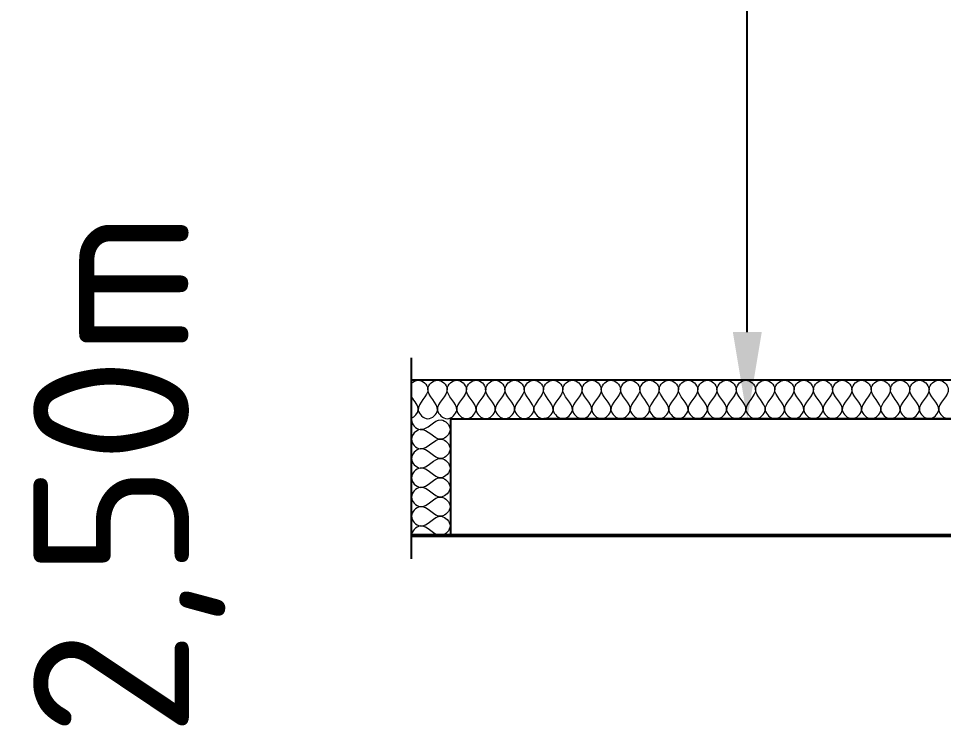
# Model space of a CAD drawing. Header units: metres. Extents: x 125 to 1179, y 511 to 749.
# Drawn here: x 495.69 to 522.39, y 522.35 to 542.75 of the extents above; entities that cross this region are included whole.
import ezdxf

# ---------------------------------------------------------------- set-up
doc = ezdxf.new("R2010")
doc.units = ezdxf.units.M
doc.layers.add('machine room', color=7, linetype='Continuous')
doc.layers.add('Text18', color=8, linetype='Continuous', lineweight=18)
doc.styles.get("Standard").update_dxf_attribs({"font": 'arial.ttf'})
doc.dimstyles.new('ISO-25', dxfattribs={"dimtxt": 2.5, "dimasz": 2.5, "dimexe": 1.25, "dimexo": 0.625, "dimtad": 1, "dimtxsty": 'Standard', "dimcen": 2.5, "dimadec": 0, "dimazin": 0, "dimtfac": 1, "dimtmove": 0, "dimatfit": 3, "dimfxl": 1, "dimarcsym": 0})

# ---------------------------------------------------------------- blocks, each defined once
blk = doc.blocks.new('*D6')
at = {"layer": 'Defpoints', "color": 0, "transparency": 16777216}
for p in [(531.759, 543.683), (339.624, 532.324), (531.759, 532.324)]:
    blk.add_point(p, dxfattribs=at)
at = {"layer": 'machine room', "color": 0, "lineweight": -2, "transparency": 16777216}
for p, q in [((339.624, 532.949), (339.624, 544.933)), ((531.759, 532.949), (531.759, 544.933)), ((342.124, 543.683), (529.259, 543.683))]:
    blk.add_line(p, q, dxfattribs=at)
at = {"layer": 'machine room', "color": 0, "transparency": 16777216}
for points in [[(342.124, 544.1), (342.124, 543.267), (339.624, 543.683)], [(529.259, 544.1), (529.259, 543.267), (531.759, 543.683)]]:
    blk.add_solid(points, dxfattribs=at)
at = {"layer": 'machine room', "color": 0, "transparency": 16777216, "insert": (435.692, 547.308), "char_height": 2.5, "attachment_point": 5}
blk.add_mtext('{\\fISOCPEUR|b0|i0|c0|p34;\\H2x;19,21}', dxfattribs=at)
blk = doc.blocks.new('*D7')
at = {"layer": 'Defpoints', "color": 0, "transparency": 16777216}
for p in [(508.158, 696.369), (516.726, 696.369), (508.158, 531.2)]:
    blk.add_point(p, dxfattribs=at)
at = {"layer": 'machine room', "color": 0, "lineweight": -2, "transparency": 16777216}
for p, q in [((508.783, 696.369), (517.976, 696.369)), ((516.726, 533.7), (516.726, 693.869)), ((508.783, 531.2), (517.976, 531.2))]:
    blk.add_line(p, q, dxfattribs=at)
at = {"layer": 'machine room', "color": 0, "transparency": 16777216}
for points in [[(516.309, 693.869), (517.143, 693.869), (516.726, 696.369)], [(516.309, 533.7), (517.143, 533.7), (516.726, 531.2)]]:
    blk.add_solid(points, dxfattribs=at)
at = {"layer": 'machine room', "color": 0, "transparency": 16777216, "insert": (513.101, 613.784), "char_height": 2.5, "attachment_point": 5, "rotation": 90}
blk.add_mtext('{\\fISOCPEUR|b0|i0|c0|p34;\\H2x;16,52m}', dxfattribs=at)

msp = doc.modelspace()

# ---------------------------------------------------------------- linework, layer by layer
for p, q in [((507.034, 527.16), (507.034, 532.962)), ((507.034, 532.324), (531.197, 532.324)), ((508.158, 531.2), (508.158, 527.829)), ((508.158, 531.2), (532.321, 531.2)), ((732.321, 531.2), (510.855, 531.2))]:
    msp.add_line(p, q)
at = {"lineweight": 50}
for p, q in [((535.692, 527.829), (507.034, 527.829)), ((509.731, 527.829), (735.692, 527.829))]:
    msp.add_line(p, q, dxfattribs=at)
at = {"layer": 'Text18', "color": 0, "ltscale": 0.5}
for points, knots in [([(507.034, 532.221), (507.087, 532.275), (507.288, 532.383), (507.726, 531.948), (507.005, 531.564), (507.382, 531.201), (507.506, 531.2)], [2.3719, 2.3719, 2.3719, 2.3719, 2.553667, 2.890008, 3.49416, 3.830501, 3.830501, 3.830501, 3.830501]), ([(507.506, 532.062), (507.523, 532.182), (507.784, 532.443), (508.282, 531.948), (507.561, 531.564), (507.938, 531.201), (508.063, 531.2)], [2.217326, 2.217326, 2.217326, 2.217326, 2.553667, 2.890008, 3.49416, 3.830501, 3.830501, 3.830501, 3.830501]), ([(508.063, 532.062), (508.079, 532.182), (508.341, 532.443), (508.838, 531.948), (508.117, 531.564), (508.494, 531.201), (508.619, 531.2)], [2.217326, 2.217326, 2.217326, 2.217326, 2.553667, 2.890008, 3.49416, 3.830501, 3.830501, 3.830501, 3.830501]), ([(508.619, 532.062), (508.636, 532.182), (508.897, 532.443), (509.394, 531.948), (508.674, 531.564), (509.051, 531.201), (509.175, 531.2)], [2.217326, 2.217326, 2.217326, 2.217326, 2.553667, 2.890008, 3.49416, 3.830501, 3.830501, 3.830501, 3.830501]), ([(509.175, 532.062), (509.192, 532.182), (509.453, 532.443), (509.951, 531.948), (509.23, 531.564), (509.607, 531.201), (509.732, 531.2)], [2.217326, 2.217326, 2.217326, 2.217326, 2.553667, 2.890008, 3.49416, 3.830501, 3.830501, 3.830501, 3.830501]), ([(509.732, 532.062), (509.748, 532.182), (510.01, 532.443), (510.507, 531.948), (509.786, 531.564), (510.163, 531.201), (510.288, 531.2)], [2.217326, 2.217326, 2.217326, 2.217326, 2.553667, 2.890008, 3.49416, 3.830501, 3.830501, 3.830501, 3.830501]), ([(510.288, 532.062), (510.305, 532.182), (510.566, 532.443), (511.063, 531.948), (510.343, 531.564), (510.72, 531.201), (510.844, 531.2)], [2.217326, 2.217326, 2.217326, 2.217326, 2.553667, 2.890008, 3.49416, 3.830501, 3.830501, 3.830501, 3.830501]), ([(510.844, 532.062), (510.861, 532.182), (511.122, 532.443), (511.62, 531.948), (510.899, 531.564), (511.276, 531.201), (511.401, 531.2)], [2.217326, 2.217326, 2.217326, 2.217326, 2.553667, 2.890008, 3.49416, 3.830501, 3.830501, 3.830501, 3.830501]), ([(511.401, 532.062), (511.417, 532.182), (511.679, 532.443), (512.176, 531.948), (511.455, 531.564), (511.832, 531.201), (511.957, 531.2)], [2.217326, 2.217326, 2.217326, 2.217326, 2.553667, 2.890008, 3.49416, 3.830501, 3.830501, 3.830501, 3.830501]), ([(511.957, 532.062), (511.974, 532.182), (512.235, 532.443), (512.732, 531.948), (512.012, 531.564), (512.389, 531.201), (512.513, 531.2)], [2.217326, 2.217326, 2.217326, 2.217326, 2.553667, 2.890008, 3.49416, 3.830501, 3.830501, 3.830501, 3.830501]), ([(512.513, 532.062), (512.53, 532.182), (512.791, 532.443), (513.289, 531.948), (512.568, 531.564), (512.945, 531.201), (513.07, 531.2)], [2.217326, 2.217326, 2.217326, 2.217326, 2.553667, 2.890008, 3.49416, 3.830501, 3.830501, 3.830501, 3.830501]), ([(513.07, 532.062), (513.086, 532.182), (513.348, 532.443), (513.845, 531.948), (513.124, 531.564), (513.501, 531.201), (513.626, 531.2)], [2.217326, 2.217326, 2.217326, 2.217326, 2.553667, 2.890008, 3.49416, 3.830501, 3.830501, 3.830501, 3.830501]), ([(513.626, 532.062), (513.643, 532.182), (513.904, 532.443), (514.401, 531.948), (513.681, 531.564), (514.058, 531.201), (514.182, 531.2)], [2.217326, 2.217326, 2.217326, 2.217326, 2.553667, 2.890008, 3.49416, 3.830501, 3.830501, 3.830501, 3.830501]), ([(514.182, 532.062), (514.199, 532.182), (514.46, 532.443), (514.958, 531.948), (514.237, 531.564), (514.614, 531.201), (514.739, 531.2)], [2.217326, 2.217326, 2.217326, 2.217326, 2.553667, 2.890008, 3.49416, 3.830501, 3.830501, 3.830501, 3.830501]), ([(514.739, 532.062), (514.755, 532.182), (515.017, 532.443), (515.514, 531.948), (514.793, 531.564), (515.17, 531.201), (515.295, 531.2)], [2.217326, 2.217326, 2.217326, 2.217326, 2.553667, 2.890008, 3.49416, 3.830501, 3.830501, 3.830501, 3.830501]), ([(515.295, 532.062), (515.312, 532.182), (515.573, 532.443), (516.07, 531.948), (515.35, 531.564), (515.727, 531.201), (515.851, 531.2)], [2.217326, 2.217326, 2.217326, 2.217326, 2.553667, 2.890008, 3.49416, 3.830501, 3.830501, 3.830501, 3.830501]), ([(515.851, 532.062), (515.868, 532.182), (516.129, 532.443), (516.627, 531.948), (515.906, 531.564), (516.283, 531.201), (516.408, 531.2)], [2.217326, 2.217326, 2.217326, 2.217326, 2.553667, 2.890008, 3.49416, 3.830501, 3.830501, 3.830501, 3.830501]), ([(516.408, 532.062), (516.424, 532.182), (516.686, 532.443), (517.183, 531.948), (516.462, 531.564), (516.839, 531.201), (516.964, 531.2)], [2.217326, 2.217326, 2.217326, 2.217326, 2.553667, 2.890008, 3.49416, 3.830501, 3.830501, 3.830501, 3.830501]), ([(516.964, 532.062), (516.981, 532.182), (517.242, 532.443), (517.739, 531.948), (517.019, 531.564), (517.396, 531.201), (517.52, 531.2)], [2.217326, 2.217326, 2.217326, 2.217326, 2.553667, 2.890008, 3.49416, 3.830501, 3.830501, 3.830501, 3.830501]), ([(517.52, 532.062), (517.537, 532.182), (517.798, 532.443), (518.296, 531.948), (517.575, 531.564), (517.952, 531.201), (518.077, 531.2)], [2.217326, 2.217326, 2.217326, 2.217326, 2.553667, 2.890008, 3.49416, 3.830501, 3.830501, 3.830501, 3.830501]), ([(518.077, 532.062), (518.093, 532.182), (518.355, 532.443), (518.852, 531.948), (518.131, 531.564), (518.508, 531.201), (518.633, 531.2)], [2.217326, 2.217326, 2.217326, 2.217326, 2.553667, 2.890008, 3.49416, 3.830501, 3.830501, 3.830501, 3.830501]), ([(518.633, 532.062), (518.65, 532.182), (518.911, 532.443), (519.408, 531.948), (518.688, 531.564), (519.065, 531.201), (519.189, 531.2)], [2.217326, 2.217326, 2.217326, 2.217326, 2.553667, 2.890008, 3.49416, 3.830501, 3.830501, 3.830501, 3.830501]), ([(519.189, 532.062), (519.206, 532.182), (519.467, 532.443), (519.965, 531.948), (519.244, 531.564), (519.621, 531.201), (519.746, 531.2)], [2.217326, 2.217326, 2.217326, 2.217326, 2.553667, 2.890008, 3.49416, 3.830501, 3.830501, 3.830501, 3.830501]), ([(519.746, 532.062), (519.762, 532.182), (520.024, 532.443), (520.521, 531.948), (519.8, 531.564), (520.177, 531.201), (520.302, 531.2)], [2.217326, 2.217326, 2.217326, 2.217326, 2.553667, 2.890008, 3.49416, 3.830501, 3.830501, 3.830501, 3.830501]), ([(520.302, 532.062), (520.318, 532.182), (520.58, 532.443), (521.077, 531.948), (520.357, 531.564), (520.733, 531.201), (520.858, 531.2)], [2.217326, 2.217326, 2.217326, 2.217326, 2.553667, 2.890008, 3.49416, 3.830501, 3.830501, 3.830501, 3.830501]), ([(520.858, 532.062), (520.875, 532.182), (521.136, 532.443), (521.634, 531.948), (520.913, 531.564), (521.29, 531.201), (521.414, 531.2)], [2.217326, 2.217326, 2.217326, 2.217326, 2.553667, 2.890008, 3.49416, 3.830501, 3.830501, 3.830501, 3.830501]), ([(521.414, 532.062), (521.431, 532.182), (521.692, 532.443), (522.19, 531.948), (521.469, 531.564), (521.846, 531.201), (521.971, 531.2)], [2.217326, 2.217326, 2.217326, 2.217326, 2.553667, 2.890008, 3.49416, 3.830501, 3.830501, 3.830501, 3.830501]), ([(521.971, 532.062), (521.987, 532.182), (522.249, 532.443), (522.746, 531.948), (522.026, 531.564), (522.402, 531.201), (522.527, 531.2)], [2.217326, 2.217326, 2.217326, 2.217326, 2.553667, 2.890008, 3.49416, 3.830501, 3.830501, 3.830501, 3.830501]), ([(507.506, 531.2), (507.637, 531.201), (508.003, 531.564), (507.477, 531.847), (507.506, 532.062)], [1.2768335, 1.2768335, 1.2768335, 1.2768335, 1.6131741, 2.2173264, 2.2173264, 2.2173264, 2.2173264]), ([(508.063, 531.2), (508.193, 531.201), (508.559, 531.564), (508.033, 531.847), (508.063, 532.062)], [1.2768335, 1.2768335, 1.2768335, 1.2768335, 1.6131741, 2.2173264, 2.2173264, 2.2173264, 2.2173264]), ([(508.619, 531.2), (508.75, 531.201), (509.115, 531.564), (508.589, 531.847), (508.619, 532.062)], [1.2768335, 1.2768335, 1.2768335, 1.2768335, 1.6131741, 2.2173264, 2.2173264, 2.2173264, 2.2173264]), ([(509.175, 531.2), (509.306, 531.201), (509.672, 531.564), (509.145, 531.847), (509.175, 532.062)], [1.2768335, 1.2768335, 1.2768335, 1.2768335, 1.6131741, 2.2173264, 2.2173264, 2.2173264, 2.2173264]), ([(509.732, 531.2), (509.862, 531.201), (510.228, 531.564), (509.702, 531.847), (509.732, 532.062)], [1.2768335, 1.2768335, 1.2768335, 1.2768335, 1.6131741, 2.2173264, 2.2173264, 2.2173264, 2.2173264]), ([(510.288, 531.2), (510.419, 531.201), (510.784, 531.564), (510.258, 531.847), (510.288, 532.062)], [1.2768335, 1.2768335, 1.2768335, 1.2768335, 1.6131741, 2.2173264, 2.2173264, 2.2173264, 2.2173264]), ([(510.844, 531.2), (510.975, 531.201), (511.341, 531.564), (510.814, 531.847), (510.844, 532.062)], [1.2768335, 1.2768335, 1.2768335, 1.2768335, 1.6131741, 2.2173264, 2.2173264, 2.2173264, 2.2173264]), ([(511.401, 531.2), (511.531, 531.201), (511.897, 531.564), (511.371, 531.847), (511.401, 532.062)], [1.2768335, 1.2768335, 1.2768335, 1.2768335, 1.6131741, 2.2173264, 2.2173264, 2.2173264, 2.2173264]), ([(511.957, 531.2), (512.088, 531.201), (512.453, 531.564), (511.927, 531.847), (511.957, 532.062)], [1.2768335, 1.2768335, 1.2768335, 1.2768335, 1.6131741, 2.2173264, 2.2173264, 2.2173264, 2.2173264]), ([(512.513, 531.2), (512.644, 531.201), (513.01, 531.564), (512.483, 531.847), (512.513, 532.062)], [1.2768335, 1.2768335, 1.2768335, 1.2768335, 1.6131741, 2.2173264, 2.2173264, 2.2173264, 2.2173264]), ([(513.07, 531.2), (513.2, 531.201), (513.566, 531.564), (513.04, 531.847), (513.07, 532.062)], [1.2768335, 1.2768335, 1.2768335, 1.2768335, 1.6131741, 2.2173264, 2.2173264, 2.2173264, 2.2173264]), ([(513.626, 531.2), (513.757, 531.201), (514.122, 531.564), (513.596, 531.847), (513.626, 532.062)], [1.2768335, 1.2768335, 1.2768335, 1.2768335, 1.6131741, 2.2173264, 2.2173264, 2.2173264, 2.2173264]), ([(514.182, 531.2), (514.313, 531.201), (514.679, 531.564), (514.152, 531.847), (514.182, 532.062)], [1.2768335, 1.2768335, 1.2768335, 1.2768335, 1.6131741, 2.2173264, 2.2173264, 2.2173264, 2.2173264]), ([(514.739, 531.2), (514.869, 531.201), (515.235, 531.564), (514.709, 531.847), (514.739, 532.062)], [1.2768335, 1.2768335, 1.2768335, 1.2768335, 1.6131741, 2.2173264, 2.2173264, 2.2173264, 2.2173264]), ([(515.295, 531.2), (515.426, 531.201), (515.791, 531.564), (515.265, 531.847), (515.295, 532.062)], [1.2768335, 1.2768335, 1.2768335, 1.2768335, 1.6131741, 2.2173264, 2.2173264, 2.2173264, 2.2173264]), ([(515.851, 531.2), (515.982, 531.201), (516.348, 531.564), (515.821, 531.847), (515.851, 532.062)], [1.2768335, 1.2768335, 1.2768335, 1.2768335, 1.6131741, 2.2173264, 2.2173264, 2.2173264, 2.2173264]), ([(516.408, 531.2), (516.538, 531.201), (516.904, 531.564), (516.378, 531.847), (516.408, 532.062)], [1.2768335, 1.2768335, 1.2768335, 1.2768335, 1.6131741, 2.2173264, 2.2173264, 2.2173264, 2.2173264]), ([(516.964, 531.2), (517.095, 531.201), (517.46, 531.564), (516.934, 531.847), (516.964, 532.062)], [1.2768335, 1.2768335, 1.2768335, 1.2768335, 1.6131741, 2.2173264, 2.2173264, 2.2173264, 2.2173264]), ([(517.52, 531.2), (517.651, 531.201), (518.017, 531.564), (517.49, 531.847), (517.52, 532.062)], [1.2768335, 1.2768335, 1.2768335, 1.2768335, 1.6131741, 2.2173264, 2.2173264, 2.2173264, 2.2173264]), ([(518.077, 531.2), (518.207, 531.201), (518.573, 531.564), (518.047, 531.847), (518.077, 532.062)], [1.2768335, 1.2768335, 1.2768335, 1.2768335, 1.6131741, 2.2173264, 2.2173264, 2.2173264, 2.2173264]), ([(518.633, 531.2), (518.764, 531.201), (519.129, 531.564), (518.603, 531.847), (518.633, 532.062)], [1.2768335, 1.2768335, 1.2768335, 1.2768335, 1.6131741, 2.2173264, 2.2173264, 2.2173264, 2.2173264]), ([(519.189, 531.2), (519.32, 531.201), (519.686, 531.564), (519.159, 531.847), (519.189, 532.062)], [1.2768335, 1.2768335, 1.2768335, 1.2768335, 1.6131741, 2.2173264, 2.2173264, 2.2173264, 2.2173264]), ([(519.746, 531.2), (519.876, 531.201), (520.242, 531.564), (519.716, 531.847), (519.746, 532.062)], [1.2768335, 1.2768335, 1.2768335, 1.2768335, 1.6131741, 2.2173264, 2.2173264, 2.2173264, 2.2173264]), ([(520.302, 531.2), (520.433, 531.201), (520.798, 531.564), (520.272, 531.847), (520.302, 532.062)], [1.2768335, 1.2768335, 1.2768335, 1.2768335, 1.6131741, 2.2173264, 2.2173264, 2.2173264, 2.2173264]), ([(520.858, 531.2), (520.989, 531.201), (521.354, 531.564), (520.828, 531.847), (520.858, 532.062)], [1.2768335, 1.2768335, 1.2768335, 1.2768335, 1.6131741, 2.2173264, 2.2173264, 2.2173264, 2.2173264]), ([(521.414, 531.2), (521.545, 531.201), (521.911, 531.564), (521.385, 531.847), (521.414, 532.062)], [1.2768335, 1.2768335, 1.2768335, 1.2768335, 1.6131741, 2.2173264, 2.2173264, 2.2173264, 2.2173264]), ([(521.971, 531.2), (522.102, 531.201), (522.467, 531.564), (521.941, 531.847), (521.971, 532.062)], [1.2768335, 1.2768335, 1.2768335, 1.2768335, 1.6131741, 2.2173264, 2.2173264, 2.2173264, 2.2173264]), ([(507.034, 531.218), (507.132, 531.257), (507.334, 531.499), (507.123, 531.705), (507.034, 531.829)], [1.3499971, 1.3499971, 1.3499971, 1.3499971, 1.6131741, 1.9888425, 1.9888425, 1.9888425, 1.9888425]), ([(507.034, 531.167), (507.036, 531.036), (507.398, 530.671), (507.681, 531.197), (507.897, 531.167)], [1.2768335, 1.2768335, 1.2768335, 1.2768335, 1.6131741, 2.2173264, 2.2173264, 2.2173264, 2.2173264]), ([(507.897, 531.167), (508.017, 531.151), (508.277, 530.889), (507.782, 530.392), (507.399, 531.112), (507.035, 530.736), (507.034, 530.611)], [2.217326, 2.217326, 2.217326, 2.217326, 2.553667, 2.890008, 3.49416, 3.830501, 3.830501, 3.830501, 3.830501]), ([(507.034, 530.611), (507.036, 530.48), (507.398, 530.115), (507.681, 530.641), (507.897, 530.611)], [1.2768335, 1.2768335, 1.2768335, 1.2768335, 1.6131741, 2.2173264, 2.2173264, 2.2173264, 2.2173264]), ([(507.897, 530.611), (508.017, 530.594), (508.277, 530.333), (507.782, 529.835), (507.399, 530.556), (507.035, 530.179), (507.034, 530.055)], [2.217326, 2.217326, 2.217326, 2.217326, 2.553667, 2.890008, 3.49416, 3.830501, 3.830501, 3.830501, 3.830501]), ([(507.034, 530.055), (507.036, 529.924), (507.398, 529.558), (507.681, 530.084), (507.897, 530.055)], [1.2768335, 1.2768335, 1.2768335, 1.2768335, 1.6131741, 2.2173264, 2.2173264, 2.2173264, 2.2173264]), ([(507.897, 530.055), (508.017, 530.038), (508.277, 529.777), (507.782, 529.279), (507.399, 530), (507.035, 529.623), (507.034, 529.498)], [2.217326, 2.217326, 2.217326, 2.217326, 2.553667, 2.890008, 3.49416, 3.830501, 3.830501, 3.830501, 3.830501]), ([(507.034, 529.498), (507.036, 529.367), (507.398, 529.002), (507.681, 529.528), (507.897, 529.498)], [1.2768335, 1.2768335, 1.2768335, 1.2768335, 1.6131741, 2.2173264, 2.2173264, 2.2173264, 2.2173264]), ([(507.897, 529.498), (508.017, 529.482), (508.277, 529.22), (507.782, 528.723), (507.399, 529.443), (507.035, 529.067), (507.034, 528.942)], [2.217326, 2.217326, 2.217326, 2.217326, 2.553667, 2.890008, 3.49416, 3.830501, 3.830501, 3.830501, 3.830501]), ([(507.034, 528.942), (507.036, 528.811), (507.398, 528.446), (507.681, 528.972), (507.897, 528.942)], [1.2768335, 1.2768335, 1.2768335, 1.2768335, 1.6131741, 2.2173264, 2.2173264, 2.2173264, 2.2173264]), ([(507.897, 528.942), (508.017, 528.925), (508.277, 528.664), (507.782, 528.166), (507.399, 528.887), (507.035, 528.51), (507.034, 528.386)], [2.217326, 2.217326, 2.217326, 2.217326, 2.553667, 2.890008, 3.49416, 3.830501, 3.830501, 3.830501, 3.830501]), ([(507.034, 528.386), (507.036, 528.255), (507.398, 527.889), (507.681, 528.415), (507.897, 528.386)], [1.2768335, 1.2768335, 1.2768335, 1.2768335, 1.6131741, 2.2173264, 2.2173264, 2.2173264, 2.2173264]), ([(507.897, 528.386), (508.017, 528.369), (508.277, 528.108), (507.782, 527.61), (507.399, 528.331), (507.035, 527.954), (507.034, 527.829)], [2.217326, 2.217326, 2.217326, 2.217326, 2.553667, 2.890008, 3.49416, 3.830501, 3.830501, 3.830501, 3.830501])]:
    msp.add_open_spline(points, degree=3, knots=knots, dxfattribs=at)

# ---------------------------------------------------------------- texts
at = {"insert": (496.118, 537.211), "char_height": 4.49438, "attachment_point": 3, "rotation": 90}
msp.add_mtext_dynamic_manual_height_columns('{\\fISOCPEUR|b0|i0|c0|p34;2,50m}', width=10.8799, gutter_width=12.5, heights=[0], dxfattribs=at)

# ---------------------------------------------------------------- dimensions: what is measured, and where the dimension line sits
at = {"layer": 'machine room'}
dim = msp.add_linear_dim(base=(516.726, 696.369), p1=(508.158, 531.2), p2=(508.158, 696.369), angle=90, text='{\\fISOCPEUR|b0|i0|c0|p34;\\H2x;16,52m}', dimstyle='ISO-25', dxfattribs=at)
dim.commit()
dim.dimension.update_dxf_attribs({"geometry": '*D7', "text_midpoint": (513.101, 613.784)})
dim = msp.add_linear_dim(base=(531.759, 543.683), p1=(339.624, 532.324), p2=(531.759, 532.324), text='{\\fISOCPEUR|b0|i0|c0|p34;\\H2x;19,21}', dimstyle='ISO-25', dxfattribs=at)
dim.commit()
dim.dimension.update_dxf_attribs({"geometry": '*D6', "text_midpoint": (435.692, 547.308)})

doc.saveas('drawing.dxf')
